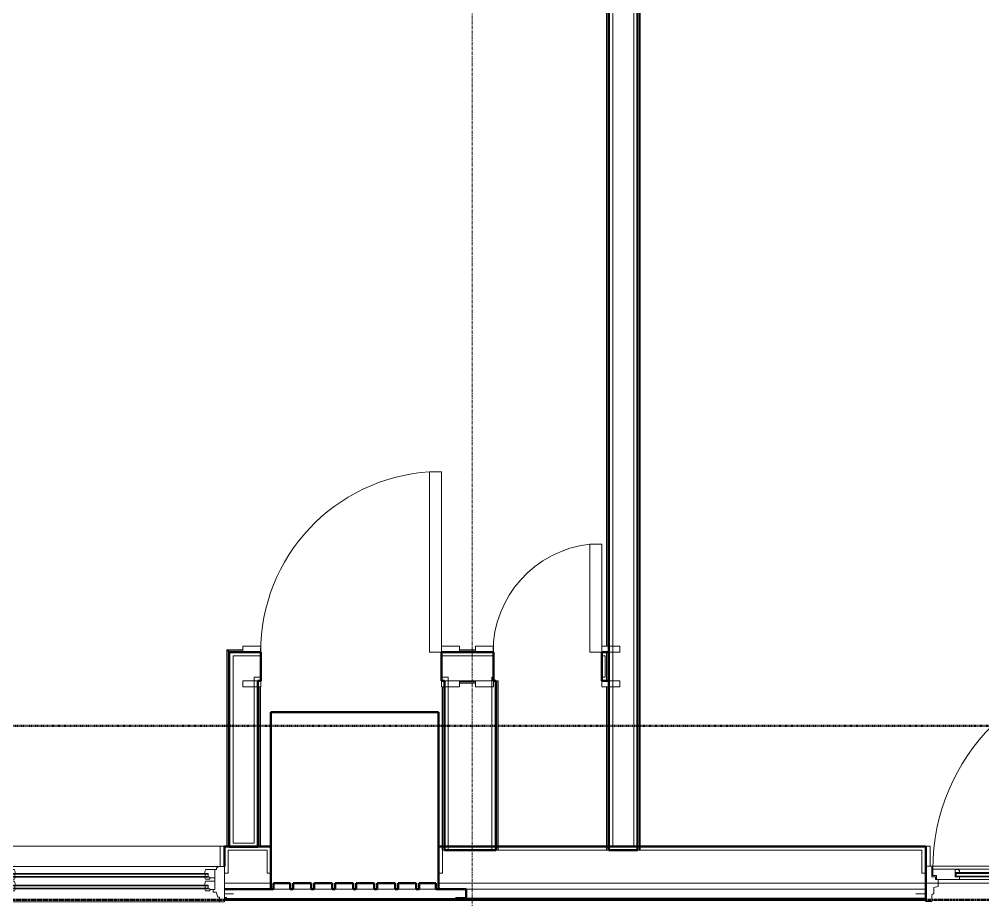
# Model space of a CAD drawing. Header units: inches. Extents: x -4218 to -1830, y 9767 to 12426.
# Drawn here: x -2902.6 to -2742.5, y 9980.2 to 10126.5 of the extents above; entities that cross this region are included whole.
import ezdxf

# ---------------------------------------------------------------- set-up
doc = ezdxf.new("R2010")
doc.units = ezdxf.units.IN
doc.header["$MEASUREMENT"] = 0
doc.linetypes.add('Dash 1_16_', pattern=[0.125, 0.0625, -0.0625])
doc.linetypes.add('Grid Line 1_2_', pattern=[0.875, 0.5, -0.125, 0.125, -0.125])
for name, color, linetype, lineweight in [('0-1', 7, 'Continuous', 5), ('0-2', 253, 'Continuous', 9), ('A-DOOR-1', 7, 'Continuous', 9), ('A-DOOR-2', 50, 'Continuous', 20), ('A-DOOR-4', 31, 'Continuous', 9), ('A-DOOR-5', 31, 'Continuous', 20), ('A-DOOR-FRAM', 31, 'Continuous', 20), ('A-DOOR-FRAM-1', 50, 'Continuous', 20), ('A-DOOR-FRAM-2', 31, 'Continuous', 9), ('A-DOOR-GLAZ', 31, 'Continuous', 9), ('A-FLOR-5', 192, 'Continuous', 9), ('A-GENM', 5, 'Continuous', 9), ('A-GENM-7', 5, 'Continuous', 50), ('A-GLAZ-1', 151, 'Continuous', 9), ('A-GLAZ-2', 151, 'Continuous', 20), ('A-GLAZ-3', 151, 'Continuous', 50), ('A-WALL', 113, 'Continuous', 13), ('A-WALL-1', 250, 'Continuous', 50), ('A-WALL-2', 10, 'Continuous', 13), ('A-WALL-3', 254, 'Continuous', 9), ('A-WALL-4', 253, 'Continuous', 9), ('A-WALL-5', 252, 'Continuous', 9), ('A-WALL-6', 7, 'Continuous', 9), ('A-WALL-8', 113, 'Continuous', 9), ('A-WALL-9', 113, 'Continuous', 50), ('C-PROP-LINE-1', 91, 'Dash 1_16_', 50), ('I-WALL-1', 250, 'Continuous', 50), ('I-WALL-2', 254, 'Continuous', 9), ('I-WALL-3', 253, 'Continuous', 9), ('I-WALL-4', 252, 'Continuous', 9), ('I-WALL-5', 7, 'Continuous', 9), ('S-GRID-1', 1, 'Grid Line 1_2_', 9)]:
    doc.layers.add(name, color=color, linetype=linetype, lineweight=lineweight)

# ---------------------------------------------------------------- blocks, each defined once
blk = doc.blocks.new('Basic Wall _ INT - W4BØF - _5_8 GYP - 2X4 WOOD_BATT_ - 5_8 GYP_ - ___-2681010-BACKGROUND - 3RD FLOOR')
at = {"layer": 'A-WALL-3'}
for p, q in [((-2805.04, 9988.44), (-2804.97, 9988.44)), ((-2804.97, 9988.44), (-2804.83, 9988.44)), ((-2804.83, 9988.44), (-2804.76, 9988.44)), ((-2804.65, 9988.44), (-2804.62, 9988.44))]:
    blk.add_line(p, q, dxfattribs=at)
at = {"layer": 'A-WALL-4'}
for p, q in [((-2804.97, 10021.34), (-2804.97, 10016.59)), ((-2804.62, 10016.59), (-2804.62, 10021.34)), ((-2804.75, 9988.44), (-2805.04, 9988.44)), ((-2804.97, 9989.06), (-2804.97, 9988.44)), ((-2804.67, 9988.44), (-2804.75, 9988.44)), ((-2804.62, 9988.44), (-2804.67, 9988.44)), ((-2804.62, 9988.44), (-2804.62, 9989.06))]:
    blk.add_line(p, q, dxfattribs=at)
at = {"layer": 'A-WALL-5'}
for p, q in [((-2804.97, 10173.24), (-2804.97, 10022.34)), ((-2804.62, 10022.34), (-2804.62, 10173.24)), ((-2805.04, 10021.34), (-2805.04, 10016.59)), ((-2804.75, 10021.34), (-2804.75, 10016.59)), ((-2804.97, 10015.59), (-2804.97, 9989.06)), ((-2804.62, 9989.06), (-2804.62, 10015.59)), ((-2805.04, 9989.06), (-2805.04, 9988.44)), ((-2804.75, 9989.06), (-2804.75, 9988.44))]:
    blk.add_line(p, q, dxfattribs=at)
at = {"layer": 'A-WALL-6'}
for p, q in [((-2805.04, 10173.24), (-2805.04, 10022.34)), ((-2804.75, 10173.24), (-2804.75, 10022.34)), ((-2805.04, 10015.59), (-2805.04, 9989.06)), ((-2804.75, 10015.59), (-2804.75, 9989.06))]:
    blk.add_line(p, q, dxfattribs=at)
blk = doc.blocks.new('Basic Wall _ INT - W4BØF - _5_8 GYP - 2X4 WOOD_BATT_ - 5_8 GYP_ - ___-2681011-BACKGROUND - 3RD FLOOR')
at = {"layer": 'A-WALL-3'}
for p, q in [((-2799.87, 9988.44), (-2799.85, 9988.44)), ((-2799.73, 9988.44), (-2799.67, 9988.44)), ((-2799.67, 9988.44), (-2799.52, 9988.44)), ((-2799.52, 9988.44), (-2799.46, 9988.44))]:
    blk.add_line(p, q, dxfattribs=at)
at = {"layer": 'A-WALL-4'}
for p, q in [((-2799.87, 9988.44), (-2799.87, 9989.06)), ((-2799.83, 9988.44), (-2799.87, 9988.44)), ((-2799.75, 9988.44), (-2799.83, 9988.44)), ((-2799.46, 9988.44), (-2799.75, 9988.44)), ((-2799.52, 9989.06), (-2799.52, 9988.44))]:
    blk.add_line(p, q, dxfattribs=at)
at = {"layer": 'A-WALL-5'}
for p, q in [((-2799.87, 9989.06), (-2799.87, 10173.24)), ((-2799.52, 10173.24), (-2799.52, 9989.06)), ((-2799.75, 9988.44), (-2799.75, 9989.06)), ((-2799.46, 9989.06), (-2799.46, 9988.44))]:
    blk.add_line(p, q, dxfattribs=at)
at = {"layer": 'A-WALL-6'}
for p, q in [((-2799.75, 9989.06), (-2799.75, 10173.24)), ((-2799.46, 10173.24), (-2799.46, 9989.06))]:
    blk.add_line(p, q, dxfattribs=at)
blk = doc.blocks.new('Basic Wall _ INT - W4BØF - _5_8 GYP - 2X4 WOOD_BATT_ - 5_8 GYP_ - ___-2680541-BACKGROUND - 3RD FLOOR')
at = {"layer": 'A-WALL-4'}
for p, q in [((-2868.05, 10021.69), (-2868.11, 10021.75)), ((-2867.9, 10021.55), (-2868.05, 10021.69)), ((-2867.84, 10021.48), (-2867.9, 10021.54)), ((-2867.7, 10021.34), (-2867.72, 10021.36)), ((-2868.11, 9988.96), (-2868.05, 9988.96)), ((-2868.05, 9989.02), (-2868.05, 9988.96)), ((-2868.05, 9988.96), (-2867.9, 9988.96)), ((-2867.9, 9988.96), (-2867.84, 9988.96)), ((-2867.72, 9988.96), (-2867.7, 9988.96)), ((-2867.7, 9988.99), (-2867.7, 9989.06))]:
    blk.add_line(p, q, dxfattribs=at)
at = {"layer": 'A-WALL-5'}
for p, q in [((-2868.05, 10021.69), (-2868.05, 9989.06)), ((-2867.7, 9989.06), (-2867.7, 10021.34)), ((-2868.11, 9989.03), (-2868.11, 9988.96)), ((-2867.82, 9988.96), (-2868.11, 9988.96)), ((-2867.82, 9989.06), (-2867.82, 9989)), ((-2867.78, 9988.96), (-2867.82, 9988.96)), ((-2867.74, 9988.96), (-2867.78, 9988.96)), ((-2867.7, 9988.96), (-2867.74, 9988.96))]:
    blk.add_line(p, q, dxfattribs=at)
at = {"layer": 'A-WALL-6'}
for p, q in [((-2868.11, 10021.75), (-2868.11, 9989.06)), ((-2867.82, 10021.46), (-2867.82, 9989.06))]:
    blk.add_line(p, q, dxfattribs=at)
at = {"layer": 'A-WALL-6', "flags": 128}
for points in [[(-2868.11, 10021.75), (-2867.99, 10021.63), (-2867.9, 10021.54), (-2867.84, 10021.48), (-2867.82, 10021.46)], [(-2867.82, 10021.46), (-2867.82, 10021.46), (-2867.81, 10021.45), (-2867.8, 10021.44), (-2867.78, 10021.42), (-2867.76, 10021.4), (-2867.74, 10021.38)]]:
    blk.add_lwpolyline(points, dxfattribs=at)
blk = doc.blocks.new('Basic Wall _ INT - W4BØF - _5_8 GYP - 2X4 WOOD_BATT_ - 5_8 GYP_ - ___-2680540-BACKGROUND - 3RD FLOOR')
at = {"layer": 'A-WALL-4'}
for p, q in [((-2862.95, 9988.96), (-2862.95, 9989.06)), ((-2862.95, 9988.96), (-2862.92, 9988.96)), ((-2862.81, 9988.96), (-2862.75, 9988.96)), ((-2862.74, 9988.96), (-2862.6, 9988.96)), ((-2862.6, 9989.06), (-2862.6, 9988.96)), ((-2862.6, 9988.96), (-2862.54, 9988.96))]:
    blk.add_line(p, q, dxfattribs=at)
at = {"layer": 'A-WALL-5'}
for p, q in [((-2862.95, 9989.06), (-2862.95, 10015.59)), ((-2862.6, 10015.59), (-2862.6, 9989.06)), ((-2862.91, 9988.96), (-2862.95, 9988.96)), ((-2862.88, 9988.96), (-2862.91, 9988.96)), ((-2862.86, 9988.96), (-2862.88, 9988.96)), ((-2862.82, 9988.96), (-2862.86, 9988.96)), ((-2862.82, 9988.96), (-2862.82, 9989.06)), ((-2862.54, 9988.96), (-2862.82, 9988.96)), ((-2862.54, 9989.06), (-2862.54, 9988.96))]:
    blk.add_line(p, q, dxfattribs=at)
at = {"layer": 'A-WALL-6'}
for p, q in [((-2862.82, 9989.06), (-2862.82, 10015.59)), ((-2862.54, 10015.59), (-2862.54, 9989.06))]:
    blk.add_line(p, q, dxfattribs=at)
blk = doc.blocks.new('Basic Wall _ INT - W4BØF - _5_8 GYP - 2X4 WOOD_BATT_ - 5_8 GYP_ - ___-2680543-BACKGROUND - 3RD FLOOR')
at = {"layer": 'A-WALL-4'}
for p, q in [((-2868.11, 10021.75), (-2868.05, 10021.69)), ((-2868.05, 10021.69), (-2867.9, 10021.55)), ((-2867.9, 10021.54), (-2867.84, 10021.48)), ((-2867.72, 10021.36), (-2867.7, 10021.34)), ((-2832.44, 10021.34), (-2829.44, 10021.34)), ((-2826.81, 10021.34), (-2823.81, 10021.34))]:
    blk.add_line(p, q, dxfattribs=at)
at = {"layer": 'A-WALL-5'}
for p, q in [((-2865.44, 10021.69), (-2868.05, 10021.69)), ((-2826.81, 10021.69), (-2829.44, 10021.69)), ((-2867.7, 10021.34), (-2865.44, 10021.34)), ((-2829.44, 10021.34), (-2826.81, 10021.34))]:
    blk.add_line(p, q, dxfattribs=at)
at = {"layer": 'A-WALL-6'}
for p, q in [((-2865.44, 10021.75), (-2868.11, 10021.75)), ((-2826.81, 10021.75), (-2829.44, 10021.75)), ((-2865.44, 10021.46), (-2867.82, 10021.46)), ((-2826.81, 10021.46), (-2829.44, 10021.46))]:
    blk.add_line(p, q, dxfattribs=at)
at = {"layer": 'A-WALL-6', "flags": 128}
for points in [[(-2867.82, 10021.46), (-2867.84, 10021.48), (-2867.9, 10021.54), (-2867.99, 10021.63), (-2868.11, 10021.75)], [(-2867.74, 10021.38), (-2867.76, 10021.4), (-2867.78, 10021.42), (-2867.8, 10021.44), (-2867.81, 10021.45), (-2867.82, 10021.46), (-2867.82, 10021.46)]]:
    blk.add_lwpolyline(points, dxfattribs=at)
blk = doc.blocks.new('Basic Wall _ INT - W4BØF - _5_8 GYP - 2X4 WOOD_BATT_ - 5_8 GYP_ - ___-2680542-BACKGROUND - 3RD FLOOR')
at = {"layer": 'A-WALL-4'}
for p, q in [((-2829.44, 10016.59), (-2826.81, 10016.59)), ((-2826.81, 10016.24), (-2829.44, 10016.24))]:
    blk.add_line(p, q, dxfattribs=at)
at = {"layer": 'A-WALL-5'}
for p, q in [((-2829.44, 10016.46), (-2826.81, 10016.46)), ((-2826.81, 10016.18), (-2829.44, 10016.18))]:
    blk.add_line(p, q, dxfattribs=at)
blk = doc.blocks.new('SWING - SINGLE - FLUSH - 30_ x 80_ - MAGIC PAK DOOR - ACOUSTICAL SEAL-3199413-BACKGROUND - 3RD FLOOR')
at = {"layer": 'A-DOOR-1'}
blk.add_arc((15, 2.375), 30.067, 93.81407, 180, dxfattribs=at)
at = {"layer": 'A-DOOR-2'}
for p, q in [((13, 2.375), (13, 32.375)), ((15, 32.375), (13, 32.375)), ((15, 2.375), (15, 32.375)), ((15, 2.375), (13, 2.375))]:
    blk.add_line(p, q, dxfattribs=at)
at = {"layer": 'A-DOOR-FRAM-1'}
for p, q in [((-15, 3.375), (-18, 3.375)), ((-18, 3.375), (-18, 2.375)), ((-15, 2.375), (-15, 3.375)), ((18, 3.375), (15, 3.375)), ((15, 3.375), (15, 2.375)), ((18, 2.375), (18, 3.375)), ((-18, 2.375), (-15, 2.375)), ((15, 2.375), (18, 2.375)), ((-15, -2.375), (-18, -2.375)), ((-18, -2.375), (-18, -3.375)), ((-15, -3.375), (-15, -2.375)), ((18, -2.375), (15, -2.375)), ((15, -2.375), (15, -3.375)), ((18, -3.375), (18, -2.375)), ((-18, -3.375), (-15, -3.375)), ((15, -3.375), (18, -3.375))]:
    blk.add_line(p, q, dxfattribs=at)
blk = doc.blocks.new('SWING - SINGLE - FLUSH - 1-6 X 6-8 PASSAGE-3199417-BACKGROUND - 3RD FLOOR')
at = {"layer": 'A-DOOR-1'}
blk.add_arc((9, 2.37), 18.07, 96.3558, 180, dxfattribs=at)
at = {"layer": 'A-DOOR-2'}
for p, q in [((7, 2.37), (7, 20.33)), ((9, 20.33), (7, 20.33)), ((9, 2.37), (9, 20.33)), ((9, 2.37), (7, 2.37))]:
    blk.add_line(p, q, dxfattribs=at)
at = {"layer": 'A-DOOR-FRAM-1'}
for p, q in [((-9, 3.37), (-12, 3.37)), ((-12, 3.37), (-12, 2.37)), ((-9, 2.37), (-9, 3.37)), ((12, 3.37), (9, 3.37)), ((9, 3.37), (9, 2.37)), ((12, 2.37), (12, 3.37)), ((-12, 2.37), (-9, 2.37)), ((9, 2.37), (12, 2.37)), ((-9, -2.38), (-12, -2.38)), ((-12, -2.38), (-12, -3.38)), ((-9, -3.38), (-9, -2.38)), ((12, -2.38), (9, -2.38)), ((9, -2.38), (9, -3.38)), ((12, -3.38), (12, -2.38)), ((-12, -3.38), (-9, -3.38)), ((9, -3.38), (12, -3.38))]:
    blk.add_line(p, q, dxfattribs=at)
blk = doc.blocks.new('Basic Wall _ INT - W8BØF - _5_8 GYP - 2X8 WOOD_BATT_ - 5_8 GYP_ - ___-2698456-BACKGROUND - 3RD FLOOR')
at = {"layer": 'I-WALL-2'}
for p, q in [((-2823.44, 9988.44), (-2823.41, 9988.44)), ((-2823.3, 9988.44), (-2823.23, 9988.44)), ((-2823.23, 9988.44), (-2823.09, 9988.44)), ((-2823.09, 9988.44), (-2823.02, 9988.44))]:
    blk.add_line(p, q, dxfattribs=at)
at = {"layer": 'I-WALL-3'}
for p, q in [((-2823.44, 9989.06), (-2823.44, 9988.44)), ((-2823.39, 9988.44), (-2823.44, 9988.44)), ((-2823.31, 9988.44), (-2823.39, 9988.44)), ((-2823.02, 9988.44), (-2823.31, 9988.44)), ((-2823.09, 9988.44), (-2823.09, 9989.06))]:
    blk.add_line(p, q, dxfattribs=at)
at = {"layer": 'I-WALL-4'}
for p, q in [((-2823.41, 10016.59), (-2823.44, 10016.59)), ((-2823.44, 10016.59), (-2823.44, 9989.06)), ((-2823.23, 10016.59), (-2823.3, 10016.59)), ((-2823.09, 10016.59), (-2823.23, 10016.59)), ((-2823.02, 10016.59), (-2823.09, 10016.59)), ((-2823.09, 9989.06), (-2823.09, 10016.59)), ((-2823.31, 9988.44), (-2823.31, 9989.06)), ((-2823.02, 9988.44), (-2823.02, 9989.06))]:
    blk.add_line(p, q, dxfattribs=at)
at = {"layer": 'I-WALL-5'}
for p, q in [((-2823.44, 10016.59), (-2823.39, 10016.59)), ((-2823.39, 10016.59), (-2823.31, 10016.59)), ((-2823.31, 9989.06), (-2823.31, 10016.59)), ((-2823.31, 10016.59), (-2823.02, 10016.59)), ((-2823.02, 9989.06), (-2823.02, 10016.59))]:
    blk.add_line(p, q, dxfattribs=at)
blk = doc.blocks.new('Basic Wall _ INT - W8BØF - _5_8 GYP - 2X8 WOOD_BATT_ - 5_8 GYP_ - ___-2703644-BACKGROUND - 3RD FLOOR')
at = {"layer": 'I-WALL-2'}
for p, q in [((-2832.29, 9988.44), (-2832.14, 9988.44)), ((-2832.14, 9988.44), (-2832.08, 9988.44)), ((-2831.96, 9988.44), (-2831.94, 9988.44))]:
    blk.add_line(p, q, dxfattribs=at)
at = {"layer": 'I-WALL-3'}
for p, q in [((-2832.35, 9988.44), (-2832.3, 9988.44)), ((-2832.06, 9988.44), (-2832.3, 9988.44)), ((-2832.29, 9988.44), (-2832.29, 9989.06)), ((-2831.98, 9988.44), (-2832.06, 9988.44)), ((-2831.94, 9988.44), (-2831.98, 9988.44)), ((-2831.94, 9989.06), (-2831.94, 9988.44))]:
    blk.add_line(p, q, dxfattribs=at)
at = {"layer": 'I-WALL-4'}
for p, q in [((-2832.29, 9989.06), (-2832.29, 10015.59)), ((-2831.94, 10015.59), (-2831.94, 9989.06)), ((-2832.35, 9988.44), (-2832.35, 9989.06)), ((-2832.3, 9988.44), (-2832.35, 9988.44)), ((-2832.06, 9989.06), (-2832.06, 9988.44))]:
    blk.add_line(p, q, dxfattribs=at)
at = {"layer": 'I-WALL-5'}
for p, q in [((-2832.35, 9989.06), (-2832.35, 10015.59)), ((-2832.06, 10015.59), (-2832.06, 9989.06))]:
    blk.add_line(p, q, dxfattribs=at)
blk = doc.blocks.new('CTR - 1st Phase - Unit Layouts_rvt-1-BACKGROUND - 3RD FLOOR')
at = {"layer": 'A-WALL-1'}
for p, q in [((-2804.62, 10176.24), (-2804.62, 9988.44)), ((-2799.87, 9988.44), (-2799.87, 10176.24)), ((-2867.07, 10021.34), (-2867.7, 10021.34)), ((-2867.7, 10021.34), (-2867.7, 9988.96)), ((-2862.95, 10021.34), (-2867.07, 10021.34)), ((-2862.44, 10021.34), (-2862.95, 10021.34)), ((-2862.44, 10016.59), (-2862.44, 10021.34)), ((-2823.81, 10021.34), (-2832.44, 10021.34)), ((-2832.44, 10021.34), (-2832.44, 10016.59)), ((-2823.81, 10016.59), (-2823.81, 10021.34)), ((-2804.62, 10021.34), (-2805.81, 10021.34)), ((-2805.81, 10021.34), (-2805.81, 10016.59)), ((-2804.62, 10020.71), (-2804.62, 10021.34)), ((-2804.62, 10017.21), (-2804.62, 10020.71)), ((-2804.62, 10016.59), (-2804.62, 10017.21)), ((-2862.95, 9988.96), (-2862.95, 10016.59)), ((-2862.95, 10016.59), (-2862.44, 10016.59)), ((-2832.44, 10016.59), (-2831.94, 10016.59)), ((-2805.81, 10016.59), (-2804.62, 10016.59)), ((-2867.7, 9988.96), (-2867.07, 9988.96)), ((-2867.07, 9988.96), (-2863.57, 9988.96)), ((-2863.57, 9988.96), (-2862.95, 9988.96)), ((-2804.62, 9988.44), (-2804, 9988.44)), ((-2804, 9988.44), (-2800.5, 9988.44)), ((-2800.5, 9988.44), (-2799.87, 9988.44))]:
    blk.add_line(p, q, dxfattribs=at)
at = {"layer": 'A-WALL-2'}
for p, q in [((-2804, 10176.24), (-2804, 9989.06)), ((-2800.5, 10176.24), (-2800.5, 9989.06)), ((-2867.07, 10020.71), (-2867.07, 9989.59)), ((-2867.07, 10020.71), (-2863.57, 10020.71)), ((-2863.57, 10020.71), (-2862.95, 10020.71)), ((-2862.44, 10020.71), (-2862.95, 10020.71)), ((-2823.81, 10020.71), (-2832.44, 10020.71)), ((-2805.25, 10020.71), (-2805.81, 10020.71)), ((-2805.25, 10017.21), (-2805.25, 10020.71)), ((-2863.57, 10017.21), (-2863.57, 9989.59)), ((-2863.57, 10017.21), (-2862.95, 10017.21)), ((-2862.44, 10017.21), (-2862.95, 10017.21)), ((-2831.31, 10017.21), (-2832.44, 10017.21)), ((-2831.31, 10017.21), (-2831.31, 10016.59)), ((-2823.81, 10017.21), (-2824.06, 10017.21)), ((-2824.06, 10017.21), (-2824.06, 10016.59)), ((-2805.25, 10017.21), (-2805.81, 10017.21)), ((-2831.31, 9988.44), (-2831.31, 10016.59)), ((-2824.06, 9988.44), (-2824.06, 10016.59)), ((-2867.07, 9989.59), (-2863.57, 9989.59)), ((-2804, 9989.06), (-2800.5, 9989.06))]:
    blk.add_line(p, q, dxfattribs=at)
at = {"layer": 'A-WALL-3'}
for p, q in [((-2829.44, 10021.34), (-2832.44, 10021.34)), ((-2823.81, 10021.34), (-2826.81, 10021.34)), ((-2804.62, 10021.34), (-2804.62, 10016.59)), ((-2804.62, 10021.34), (-2804.62, 10016.59)), ((-2867.7, 9989.06), (-2867.7, 9988.99)), ((-2862.95, 9988.96), (-2862.95, 9989.06)), ((-2804.62, 9989.06), (-2804.62, 9988.44)), ((-2799.87, 9988.44), (-2804.62, 9988.44)), ((-2799.87, 9988.44), (-2799.87, 9989.06))]:
    blk.add_line(p, q, dxfattribs=at)
at = {"layer": 'A-WALL-4'}
for p, q in [((-2804.62, 10173.24), (-2804.62, 10022.34)), ((-2799.87, 9989.06), (-2799.87, 10173.24)), ((-2867.7, 10021.34), (-2865.44, 10021.34)), ((-2867.7, 10021.34), (-2867.7, 9989.06)), ((-2826.81, 10021.34), (-2829.44, 10021.34)), ((-2862.95, 9989.06), (-2862.95, 10015.59)), ((-2804.62, 10015.59), (-2804.62, 9989.06)), ((-2862.95, 9988.96), (-2867.7, 9988.96))]:
    blk.add_line(p, q, dxfattribs=at)
at = {"layer": 'A-WALL-5'}
for p, q in [((-2862.44, 10021.34), (-2862.44, 10016.59)), ((-2832.44, 10016.59), (-2832.44, 10021.34)), ((-2823.81, 10021.34), (-2823.81, 10016.59)), ((-2805.81, 10016.59), (-2805.81, 10021.34))]:
    blk.add_line(p, q, dxfattribs=at)
at = {"layer": 'I-WALL-1'}
for p, q in [((-2831.94, 10016.59), (-2831.94, 9988.44)), ((-2823.44, 10016.59), (-2823.81, 10016.59)), ((-2823.44, 9988.44), (-2823.44, 10016.59)), ((-2831.94, 9988.44), (-2823.44, 9988.44))]:
    blk.add_line(p, q, dxfattribs=at)
at = {"layer": 'I-WALL-2'}
for p, q in [((-2831.94, 9989.06), (-2831.94, 9988.44)), ((-2823.44, 9988.44), (-2831.94, 9988.44)), ((-2823.44, 9988.44), (-2823.44, 9989.06))]:
    blk.add_line(p, q, dxfattribs=at)
at = {"layer": 'I-WALL-3'}
for p, q in [((-2831.94, 10015.59), (-2831.94, 9989.06)), ((-2823.44, 9989.06), (-2823.44, 10016.59))]:
    blk.add_line(p, q, dxfattribs=at)
at = {"layer": 'I-WALL-4'}
blk.add_line((-2823.81, 10016.59), (-2823.44, 10016.59), dxfattribs=at)
at = {"layer": '0-2'}
for name, p in [('Basic Wall _ INT - W4BØF - _5_8 GYP - 2X4 WOOD_BATT_ - 5_8 GYP_ - ___-2681011-BACKGROUND - 3RD FLOOR', (0, 0)), ('Basic Wall _ INT - W4BØF - _5_8 GYP - 2X4 WOOD_BATT_ - 5_8 GYP_ - ___-2681010-BACKGROUND - 3RD FLOOR', (0, 0)), ('SWING - SINGLE - FLUSH - 30_ x 80_ - MAGIC PAK DOOR - ACOUSTICAL SEAL-3199413-BACKGROUND - 3RD FLOOR', (-2847.44, 10018.96)), ('SWING - SINGLE - FLUSH - 1-6 X 6-8 PASSAGE-3199417-BACKGROUND - 3RD FLOOR', (-2814.81, 10018.96)), ('Basic Wall _ INT - W4BØF - _5_8 GYP - 2X4 WOOD_BATT_ - 5_8 GYP_ - ___-2680541-BACKGROUND - 3RD FLOOR', (0, 0)), ('Basic Wall _ INT - W4BØF - _5_8 GYP - 2X4 WOOD_BATT_ - 5_8 GYP_ - ___-2680543-BACKGROUND - 3RD FLOOR', (0, 0)), ('Basic Wall _ INT - W4BØF - _5_8 GYP - 2X4 WOOD_BATT_ - 5_8 GYP_ - ___-2680540-BACKGROUND - 3RD FLOOR', (0, 0)), ('Basic Wall _ INT - W8BØF - _5_8 GYP - 2X8 WOOD_BATT_ - 5_8 GYP_ - ___-2703644-BACKGROUND - 3RD FLOOR', (0, 0)), ('Basic Wall _ INT - W4BØF - _5_8 GYP - 2X4 WOOD_BATT_ - 5_8 GYP_ - ___-2680542-BACKGROUND - 3RD FLOOR', (0, 0)), ('Basic Wall _ INT - W8BØF - _5_8 GYP - 2X8 WOOD_BATT_ - 5_8 GYP_ - ___-2698456-BACKGROUND - 3RD FLOOR', (0, 0))]:
    blk.add_blockref(name, p, dxfattribs=at)
blk = doc.blocks.new('Door-Inswing-Andersen-400_Series-Single - 3_ 0-1_8_ x 6_ 7-1_2_ - 3rd floor-2896229-BACKGROUND - 3RD FLOOR')
at = {"layer": 'A-DOOR-4'}
blk.add_line((16.87, 0.66), (16.87, 34.41), dxfattribs=at)
blk.add_arc((16.87, 0.66), 33.75, 90, 180, dxfattribs=at)
at = {"layer": 'A-DOOR-5'}
for p, q in [((-16.87, -0.41), (-16.87, 0.66)), ((-16.87, 0.66), (-12.44, 0.66)), ((-13.19, 0.66), (-13.19, -0.66)), ((-13.19, 0.66), (-13.19, 0.59)), ((-13.19, 0.59), (-12.67, 0.59)), ((-12.44, 0.09), (-13.19, 0.09)), ((-12.67, 0.59), (-12.47, 0.34)), ((-12.47, 0.34), (-12.44, 0.16)), ((12.44, 0.66), (-12.44, 0.66)), ((-12.44, 0.16), (-12.44, 0.09)), ((16.87, 0.66), (12.44, 0.66)), ((12.47, 0.34), (12.44, 0.16)), ((12.44, 0.16), (12.44, 0.09)), ((12.44, 0.09), (13.19, 0.09)), ((12.67, 0.59), (12.47, 0.34)), ((13.19, 0.59), (12.67, 0.59)), ((13.19, 0.66), (13.19, -0.66)), ((13.19, 0.66), (13.19, 0.59)), ((16.87, -0.41), (16.87, 0.66)), ((-16.26, -0.42), (-16.87, -0.41)), ((-16.26, -1.06), (-16.26, -0.42)), ((-16.26, -1.06), (-12.44, -1.06)), ((-13.19, -0.66), (-12.44, -0.66)), ((-12.44, -0.75), (-12.47, -1.06)), ((-12.44, -0.66), (-12.44, -0.75)), ((12.44, -1.06), (-12.44, -1.06)), ((12.44, -0.66), (12.44, -0.75)), ((13.19, -0.66), (12.44, -0.66)), ((12.44, -0.75), (12.47, -1.06)), ((16.26, -1.06), (12.44, -1.06)), ((16.26, -0.42), (16.87, -0.41)), ((16.26, -1.06), (16.26, -0.42))]:
    blk.add_line(p, q, dxfattribs=at)
at = {"layer": 'A-DOOR-FRAM'}
for p, q in [((-18.06, -4.75), (-18.06, 1.12)), ((-18.06, 1.12), (-17.03, 1.12)), ((-17.69, 1.12), (-18.06, 1.12)), ((-18.06, 1.12), (-17.94, 1.12)), ((-18.06, -4.44), (-18.06, 1.12)), ((-17.31, 1.12), (17.31, 1.12)), ((-17.03, 1.12), (-17.03, -0.66)), ((17.03, 1.12), (17.03, -0.66)), ((18.06, 1.12), (17.03, 1.12)), ((17.94, 1.12), (18.06, 1.12)), ((18.06, -4.75), (18.06, 1.12)), ((18.06, 1.12), (18.06, -4.44)), ((-17.03, -0.66), (-16.45, -0.66)), ((-16.45, -0.66), (-16.45, -1.09)), ((-16.45, -1.09), (-16, -1.09)), ((-16, -1.09), (-16, -2.23)), ((16.45, -1.09), (16, -1.09)), ((16, -1.09), (16, -2.23)), ((16.45, -0.66), (16.45, -1.09)), ((17.03, -0.66), (16.45, -0.66)), ((-16, -2.23), (-16.69, -2.39)), ((-16.69, -2.39), (-16.69, -3.39)), ((16, -2.23), (16.69, -2.39)), ((16.69, -2.39), (16.69, -3.39)), ((-19.69, -3.44), (-18.06, -3.44)), ((-18.06, -4.8), (-18.06, -4.44)), ((-18.06, -4.75), (-17.03, -4.75)), ((-16.69, -3.39), (-17.03, -3.63)), ((-17.03, -3.63), (-17.03, -4.75)), ((16.69, -3.39), (17.03, -3.63)), ((17.03, -3.63), (17.03, -4.75)), ((18.06, -4.75), (17.03, -4.75)), ((19.69, -3.44), (18.06, -3.44)), ((18.06, -4.44), (18.06, -4.8))]:
    blk.add_line(p, q, dxfattribs=at)
at = {"layer": 'A-DOOR-FRAM-2'}
for p, q in [((-17.94, 4.44), (-17.31, 4.44)), ((-17.94, 1.12), (-17.94, 4.44)), ((-17.31, 4.44), (-17.31, 1.12)), ((17.31, 4.44), (17.94, 4.44)), ((17.31, 1.12), (17.31, 4.44)), ((17.94, 4.44), (17.94, 1.12)), ((-17.31, 1.12), (-17.94, 1.12)), ((17.94, 1.12), (17.31, 1.12))]:
    blk.add_line(p, q, dxfattribs=at)
at = {"layer": 'A-DOOR-GLAZ'}
for p, q in [((12.44, 0.09), (-12.44, 0.09)), ((-13.19, -0.06), (-12.44, -0.06)), ((-12.44, -0.5), (-13.19, -0.5)), ((-12.98, -0.5), (-12.98, -0.06)), ((12.44, -0.06), (-12.44, -0.06)), ((12.44, -0.5), (-12.44, -0.5)), ((12.44, -0.66), (-12.44, -0.66)), ((13.19, -0.06), (12.44, -0.06)), ((12.44, -0.5), (13.19, -0.5)), ((12.98, -0.5), (12.98, -0.06))]:
    blk.add_line(p, q, dxfattribs=at)
blk = doc.blocks.new('Window-Double_Hung-Andersen-400_Series-Tilt_Wash - DOUBLE HUNG - COTTAGE - 3RD FLOOR-2888871-BACKGROUND - 3RD FLOOR')
at = {"layer": 'A-GLAZ-1'}
for p, q in [((-19.01, 2.44), (-19.01, 3.94)), ((-19.01, 3.94), (-18.95, 3.94)), ((-18.95, 4.44), (18.95, 4.44)), ((-18.95, 1.06), (-18.95, 4.44)), ((-18.32, 1.06), (-18.32, 4.44)), ((18.32, 1.06), (18.32, 4.44)), ((18.95, 4.44), (18.95, 1.06)), ((18.95, 3.94), (19.01, 3.94)), ((19.01, 3.94), (19.01, 2.44)), ((-18.95, 2.44), (-19.01, 2.44)), ((19.01, 2.44), (18.95, 2.44)), ((18.95, 1.06), (-18.95, 1.06)), ((-16.29, -0.19), (-15.7, -0.19)), ((-16.29, -0.56), (-15.7, -0.56)), ((-15.82, -0.56), (-15.82, -0.19)), ((-15.7, -0.06), (15.7, -0.06)), ((-15.7, -0.19), (15.7, -0.19)), ((-15.7, -0.56), (15.7, -0.56)), ((-15.7, -0.69), (15.7, -0.69)), ((16.29, -0.19), (15.7, -0.19)), ((16.29, -0.56), (15.7, -0.56)), ((15.82, -0.56), (15.82, -0.19)), ((-16.29, -2.13), (-15.7, -2.13)), ((-16.29, -2.5), (-15.7, -2.5)), ((-15.82, -2.5), (-15.82, -2.13)), ((-15.7, -2), (15.7, -2)), ((-15.7, -2.13), (15.7, -2.13)), ((-15.7, -2.5), (15.7, -2.5)), ((-15.7, -2.63), (15.7, -2.63)), ((16.29, -2.13), (15.7, -2.13)), ((16.29, -2.5), (15.7, -2.5)), ((15.82, -2.5), (15.82, -2.13))]:
    blk.add_line(p, q, dxfattribs=at)
at = {"layer": 'A-GLAZ-2'}
for p, q in [((-19.01, 1.06), (19.01, 1.06)), ((-19.01, -4.81), (-19.01, 1.06)), ((-17.67, 0.78), (-18, 1.06)), ((-17.67, 0.78), (-17.67, 0.56)), ((-17.67, 0.56), (-15.86, 0.56)), ((-17.42, -2.75), (-17.42, 0.56)), ((-15.86, 0.56), (-15.7, -0.06)), ((15.86, 0.56), (15.7, -0.06)), ((17.67, 0.56), (15.86, 0.56)), ((17.42, -2.75), (17.42, 0.56)), ((17.67, 0.78), (18, 1.06)), ((17.67, 0.78), (17.67, 0.56)), ((19.01, 1.06), (19.01, -4.81)), ((-17.42, -0.81), (-16.57, -0.81)), ((-17.42, -1.38), (-15.86, -1.38)), ((-16.57, -0.69), (-16.57, -1.03)), ((-15.7, -0.69), (-16.57, -0.69)), ((-15.86, -1.03), (-16.57, -1.03)), ((-16.29, -0.69), (-16.29, -0.06)), ((-15.7, -0.06), (-16.29, -0.06)), ((-15.86, -1.03), (-15.7, -0.69)), ((-15.86, -1.38), (-15.7, -2)), ((15.7, -0.06), (16.29, -0.06)), ((15.86, -1.03), (15.7, -0.69)), ((15.7, -0.69), (16.57, -0.69)), ((15.86, -1.38), (15.7, -2)), ((15.86, -1.03), (16.57, -1.03)), ((17.42, -1.38), (15.86, -1.38)), ((16.29, -0.69), (16.29, -0.06)), ((16.57, -0.69), (16.57, -1.03)), ((17.42, -0.81), (16.57, -0.81)), ((-17.92, -4), (-17.61, -3.19)), ((-17.61, -3.19), (-17.14, -3.19)), ((-17.42, -2.75), (-16.57, -2.75)), ((-17.14, -3.19), (-17.14, -2.75)), ((-16.57, -2.63), (-16.57, -2.97)), ((-15.7, -2.63), (-16.57, -2.63)), ((-15.86, -2.97), (-16.57, -2.97)), ((-16.29, -2.63), (-16.29, -2)), ((-15.7, -2), (-16.29, -2)), ((-15.86, -2.97), (-15.7, -2.63)), ((15.7, -2), (16.29, -2)), ((15.86, -2.97), (15.7, -2.63)), ((15.7, -2.63), (16.57, -2.63)), ((15.86, -2.97), (16.57, -2.97)), ((16.29, -2.63), (16.29, -2)), ((16.57, -2.63), (16.57, -2.97)), ((17.42, -2.75), (16.57, -2.75)), ((17.14, -3.19), (17.14, -2.75)), ((17.61, -3.19), (17.14, -3.19)), ((17.92, -4), (17.61, -3.19)), ((-19.01, -3.44), (-20.51, -3.44)), ((-18.2, -4), (-17.92, -4)), ((-18.2, -4.81), (-18.2, -4)), ((18.2, -4), (17.92, -4)), ((18.2, -4.81), (18.2, -4)), ((19.01, -3.44), (20.51, -3.44)), ((19.01, -4.81), (-19.01, -4.81))]:
    blk.add_line(p, q, dxfattribs=at)
blk = doc.blocks.new('V-Series_EWC4_SPVU_RFA_2015 - 2ND AND 3RD FLOOR-2226480-BACKGROUND - 3RD FLOOR')
at = {"layer": 'A-GENM'}
for p, q in [((-3858.97, 11733.36), (-3858.97, 11736.15)), ((-3858.97, 11729.87), (-3858.97, 11732.86)), ((-3858.97, 11726.39), (-3858.97, 11729.37)), ((-3858.97, 11722.9), (-3858.97, 11725.89)), ((-3858.97, 11719.42), (-3858.97, 11722.4)), ((-3858.97, 11715.93), (-3858.97, 11718.92)), ((-3858.97, 11712.45), (-3858.97, 11715.43)), ((-3858.97, 11709.15), (-3858.97, 11711.95))]:
    blk.add_line(p, q, dxfattribs=at)
at = {"layer": 'A-GENM-7'}
for p, q in [((-3829.54, 11736.59), (-3858.97, 11736.59)), ((-3858.97, 11736.59), (-3858.97, 11736.15)), ((-3829.54, 11708.71), (-3829.54, 11736.59)), ((-3858.97, 11736.15), (-3857.97, 11736.15)), ((-3857.97, 11736.15), (-3857.97, 11733.36)), ((-3857.97, 11733.36), (-3858.97, 11733.36)), ((-3858.97, 11733.36), (-3858.97, 11732.86)), ((-3858.97, 11732.86), (-3857.97, 11732.86)), ((-3857.97, 11732.86), (-3857.97, 11729.87)), ((-3857.97, 11729.87), (-3858.97, 11729.87)), ((-3858.97, 11729.87), (-3858.97, 11729.37)), ((-3858.97, 11729.37), (-3857.97, 11729.37)), ((-3857.97, 11729.37), (-3857.97, 11726.39)), ((-3857.97, 11726.39), (-3858.97, 11726.39)), ((-3858.97, 11726.39), (-3858.97, 11725.89)), ((-3858.97, 11725.89), (-3857.97, 11725.89)), ((-3857.97, 11725.89), (-3857.97, 11722.9)), ((-3857.97, 11722.9), (-3858.97, 11722.9)), ((-3858.97, 11722.9), (-3858.97, 11722.4)), ((-3858.97, 11722.4), (-3857.97, 11722.4)), ((-3857.97, 11722.4), (-3857.97, 11719.42)), ((-3857.97, 11719.42), (-3858.97, 11719.42)), ((-3858.97, 11719.42), (-3858.97, 11718.92)), ((-3858.97, 11718.92), (-3857.97, 11718.92)), ((-3857.97, 11718.92), (-3857.97, 11715.93)), ((-3857.97, 11715.93), (-3858.97, 11715.93)), ((-3858.97, 11715.93), (-3858.97, 11715.43)), ((-3858.97, 11715.43), (-3857.97, 11715.43)), ((-3857.97, 11715.43), (-3857.97, 11712.45)), ((-3857.97, 11712.45), (-3858.97, 11712.45)), ((-3858.97, 11712.45), (-3858.97, 11711.95)), ((-3858.97, 11711.95), (-3857.97, 11711.95)), ((-3857.97, 11711.95), (-3857.97, 11709.15)), ((-3857.97, 11709.15), (-3858.97, 11709.15)), ((-3858.97, 11709.15), (-3858.97, 11708.71)), ((-3858.97, 11708.71), (-3829.54, 11708.71))]:
    blk.add_line(p, q, dxfattribs=at)
blk = doc.blocks.new('Perforated Panel at Magic-Pak - hvac panel - 3rd floor-2505079-BACKGROUND - 3RD FLOOR')
at = {"layer": 'A-GLAZ-3'}
for p, q in [((19.01, 4.44), (-19.01, 4.44)), ((-19.01, 4.44), (-19.01, 4.37)), ((-19.01, 4.37), (19.01, 4.37)), ((19.01, 4.37), (19.01, 4.44))]:
    blk.add_line(p, q, dxfattribs=at)
blk = doc.blocks.new('Family - ___-2835860-BACKGROUND - 3RD FLOOR')
at = {"layer": 'C-PROP-LINE-1'}
blk.add_line((-2636.92, 9980.19), (-3860.72, 9980.19), dxfattribs=at)
blk = doc.blocks.new('Family - ___-2835903-BACKGROUND - 3RD FLOOR')
at = {"layer": 'C-PROP-LINE-1'}
blk.add_line((-2096.45, 10009.09), (-3831.82, 10009.09), dxfattribs=at)
blk = doc.blocks.new('Family - ___-2835932-BACKGROUND - 3RD FLOOR')
at = {"layer": 'C-PROP-LINE-1'}
blk.add_line((-2067.55, 9980.19), (-3860.72, 9980.19), dxfattribs=at)

msp = doc.modelspace()

# ---------------------------------------------------------------- linework, layer by layer
at = {"layer": 'A-FLOR-5'}
msp.add_line((-2751.99, 9982.94), (-2715.86, 9982.94), dxfattribs=at)
at = {"layer": 'A-WALL'}
for p, q in [((-2867.89, 9988.44), (-2867.89, 9984.63)), ((-2861.42, 9988.44), (-2867.89, 9988.44)), ((-2861.42, 9984.63), (-2861.42, 9988.44)), ((-2832.3, 9988.44), (-2832.3, 9984.63)), ((-2752.61, 9988.44), (-2832.3, 9988.44)), ((-2752.61, 9984.63), (-2752.61, 9988.44)), ((-2868.51, 9984.63), (-2867.89, 9984.63)), ((-2861.42, 9984.63), (-2860.8, 9984.63)), ((-2832.92, 9984.63), (-2832.3, 9984.63)), ((-2752.61, 9984.63), (-2751.99, 9984.63)), ((-2868.51, 9982.94), (-2860.8, 9982.94)), ((-2832.92, 9982.94), (-2751.99, 9982.94)), ((-2828.36, 9981.94), (-2751.99, 9981.94)), ((-2828.36, 9980.44), (-2751.99, 9980.44))]:
    msp.add_line(p, q, dxfattribs=at)
at = {"layer": 'A-WALL-8'}
msp.add_line((-2868.57, 9989.06), (-2868.51, 9989.06), dxfattribs=at)
at = {"layer": 'A-WALL-9'}
for p, q in [((-2868.51, 9989.06), (-2868.51, 9985.69)), ((-2860.8, 9989.06), (-2868.51, 9989.06)), ((-2860.8, 9981.94), (-2860.8, 9989.06)), ((-2751.99, 9989.06), (-2832.92, 9989.06)), ((-2832.92, 9989.06), (-2832.92, 9981.94)), ((-2751.99, 9980.19), (-2751.99, 9989.06)), ((-2868.51, 9981.94), (-2860.8, 9981.94)), ((-2832.92, 9981.94), (-2828.36, 9981.94)), ((-2828.36, 9981.94), (-2828.36, 9980.44)), ((-2868.14, 9980.44), (-2868.51, 9980.44)), ((-2868.51, 9980.19), (-2868.14, 9980.19)), ((-2868.14, 9980.19), (-2868.14, 9980.44)), ((-2828.36, 9980.44), (-2830.11, 9980.44)), ((-2830.11, 9980.44), (-2830.11, 9980.19)), ((-2830.11, 9980.19), (-2751.99, 9980.19))]:
    msp.add_line(p, q, dxfattribs=at)
at = {"layer": 'S-GRID-1'}
msp.add_line((-2827.32, 9836.18), (-2827.32, 12376.81), dxfattribs=at)

# ---------------------------------------------------------------- block references
at = {"layer": '0-1'}
msp.add_blockref('CTR - 1st Phase - Unit Layouts_rvt-1-BACKGROUND - 3RD FLOOR', (0, 0), dxfattribs=at)
at = {"layer": 'A-DOOR-4'}
msp.add_blockref('Door-Inswing-Andersen-400_Series-Single - 3_ 0-1_8_ x 6_ 7-1_2_ - 3rd floor-2896229-BACKGROUND - 3RD FLOOR', (-2733.92, 9984.63), dxfattribs=at)
at = {"layer": 'A-GENM', "rotation": 90.00000000000026}
msp.add_blockref('V-Series_EWC4_SPVU_RFA_2015 - 2ND AND 3RD FLOOR-2226480-BACKGROUND - 3RD FLOOR', (8875.79, 13840.91), dxfattribs=at)
at = {"layer": 'A-GLAZ-1'}
msp.add_blockref('Window-Double_Hung-Andersen-400_Series-Tilt_Wash - DOUBLE HUNG - COTTAGE - 3RD FLOOR-2888871-BACKGROUND - 3RD FLOOR', (-2887.52, 9984.63), dxfattribs=at)
at = {"layer": 'A-GLAZ-1', "rotation": 180}
msp.add_blockref('Perforated Panel at Magic-Pak - hvac panel - 3rd floor-2505079-BACKGROUND - 3RD FLOOR', (-2849.12, 9984.63), dxfattribs=at)
at = {"layer": 'C-PROP-LINE-1'}
for name in ['Family - ___-2835860-BACKGROUND - 3RD FLOOR', 'Family - ___-2835932-BACKGROUND - 3RD FLOOR', 'Family - ___-2835903-BACKGROUND - 3RD FLOOR']:
    msp.add_blockref(name, (0, 0), dxfattribs=at)

doc.saveas('drawing.dxf')
